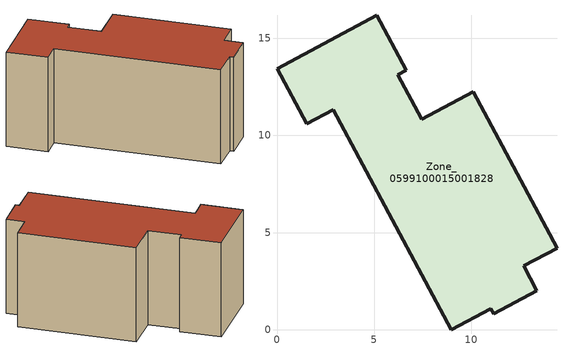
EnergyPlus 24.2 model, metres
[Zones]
Zone_0599100015001828
 floor ground (C_G): 12.68,3.29 13.36,2.01 11.14,0.82 11,1.09 8.96,0 2.89,11.32 1.53,10.59 0,13.44 5.12,16.19 6.64,13.36 6.21,13.13 7.44,10.84 10.09,12.26 14.4,4.21 z0.66
 wall outside (C_F): 14.4,4.21 10.09,12.26 7.44,10.84 6.21,13.13 6.64,13.36 5.12,16.19 0,13.44 1.53,10.59 2.89,11.32 8.96,0 11,1.09 11.14,0.82 13.36,2.01 12.68,3.29 14.4,4.21 z0.66:8.39
 roof outside (C_R): 2.89,11.32 8.96,0 11,1.09 11.14,0.82 13.36,2.01 12.68,3.29 14.4,4.21 10.09,12.26 7.44,10.84 6.21,13.13 6.64,13.36 5.12,16.19 0,13.44 1.53,10.59 z8.39
[BUILDING]
Pand.0599100015001828: North Axis=0; Terrain=City; Loads Convergence Tolerance Value=0.04; Temperature Convergence Tolerance Value=0.4; Solar Distribution=FullExterior; Maximum Number of Warmup Days=25; Minimum Number of Warmup Days=1
[Site:Location]
Rotterdam.The.Hague.AP_ZH_NLD Design_Conditions: Latitude=51.96; Longitude=4.45; Time Zone=1; Elevation=-4.5
[SITE:GROUNDTEMPERATURE:BUILDINGSURFACE]
18, 18, 18, 18, 18, 18, 18, 18, 18, 18, 18, 18
[MATERIAL] Thermal Absorptance=0.9; Solar Absorptance=0.7; Visible Absorptance=0.7
Name | Roughness | Thickness | Conductivity | Density | Specific Heat
G.D.1965 | MediumSmooth | 0.15 | 1 | 540 | 1210
F.D.1965 | Rough | 0.3 | 0.857143 | 1920 | 840
R.D.1965 | MediumRough | 0.2 | 0.08 | 1500 | 1000
[CONSTRUCTION]
C_G: G.D.1965
C_F: F.D.1965
C_R: R.D.1965
[ZONE]
Zone_0599100015001828: Type=1; Multiplier=1; Ceiling Height=Autocalculate; Volume=Autocalculate; Floor Area=autocalculate; Part of Total Floor Area=Yes
[ZONEINFILTRATION:DESIGNFLOWRATE]
Infil_Zone_0599100015001828: Zone or ZoneList or Space or SpaceList=Zone_0599100015001828; Schedule=AlwaysOn; Design Flow Rate Calculation Method=Flow/Area; Flow Rate per Floor Area=0.0042; Constant Term Coefficient=1; Temperature Term Coefficient=0; Velocity Term Coefficient=0; Velocity Squared Term Coefficient=0
[HVACTEMPLATE:ZONE:IDEALLOADSAIRSYSTEM]
Zone_0599100015001828: Maximum Heating Supply Air Temperature=50; Minimum Cooling Supply Air Temperature=13; Maximum Heating Supply Air Humidity Ratio=0.0156; Minimum Cooling Supply Air Humidity Ratio=0.0077; Heating Limit=NoLimit; Cooling Limit=NoLimit; Dehumidification Control Type=ConstantSensibleHeatRatio; Cooling Sensible Heat Ratio=0.7; Dehumidification Setpoint=60; Humidification Control Type=None; Humidification Setpoint=30; Outdoor Air Method=None; Outdoor Air Flow Rate per Person=0.00944; Outdoor Air Flow Rate per Zone Floor Area=0; Outdoor Air Flow Rate per Zone=0; Demand Controlled Ventilation Type=None; Outdoor Air Economizer Type=NoEconomizer; Heat Recovery Type=None; Sensible Heat Recovery Effectiveness=0.7; Latent Heat Recovery Effectiveness=0.65
[ZONECONTROL:THERMOSTAT]
ThermostatControl_Zone_0599100015001828: Zone or ZoneList=Zone_0599100015001828; Control Type Schedule=DualSetpointControlType; Control 1=Thermostat_Zone_0599100015001828; Temperature Difference Between Cutout And Setpoint=0
[THERMOSTATSETPOINT:DUALSETPOINT]
Thermostat_Zone_0599100015001828: Heating Setpoint Temperature Schedule=HeatingSetpoint_Zone_0599100015001828; Cooling Setpoint Temperature Schedule=CoolingSetpoint_Zone_0599100015001828
[SCHEDULE:COMPACT]
HeatingSetpoint_Zone_0599100015001828: Through: 12/31, For: AllDays, Until: 24:00, 21
CoolingSetpoint_Zone_0599100015001828: Through: 12/31, For: AllDays, Until: 24:00, 24
DualSetpointControlType: Through: 12/31, For: AllDays, Until: 24:00, 4
AlwaysOn: Through: 12/31, For: AllDays, Until: 24:00, 1
